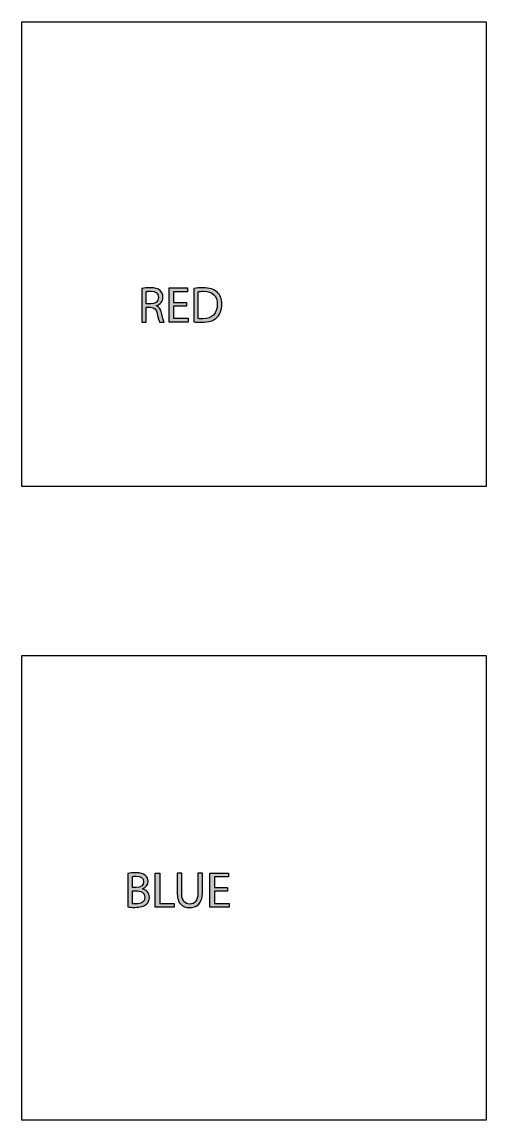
# Model space of a CAD drawing. Extents: x 81.7 to 120.6, y -190.3 to -98.3.
import ezdxf

# ---------------------------------------------------------------- set-up
doc = ezdxf.new("R2010")
doc.units = 0
doc.header["$MEASUREMENT"] = 0
doc.layers.add('EBENE_1', color=7, linetype='CONTINUOUS')

# ---------------------------------------------------------------- blocks, each defined once
blk = doc.blocks.new('BLOCK_2')
at = {"layer": 'EBENE_1'}
h = blk.add_hatch(color=250, dxfattribs=at)
h.dxf.hatch_style = 2
edge = h.paths.add_edge_path()
edge.add_spline(control_points=[(90.603, -169.634), (90.764, -169.596), (91.022, -169.571), (91.276, -169.571), (91.644, -169.571), (91.881, -169.634), (92.054, -169.778), (92.202, -169.888), (92.296, -170.057), (92.296, -170.282), (92.296, -170.561), (92.109, -170.802), (91.813, -170.908), (91.813, -170.908), (91.813, -170.92), (91.813, -170.92), (92.084, -170.984), (92.401, -171.208), (92.401, -171.631), (92.401, -171.877), (92.304, -172.067), (92.156, -172.203), (91.961, -172.385), (91.64, -172.469), (91.174, -172.469), (90.92, -172.469), (90.726, -172.452), (90.603, -172.435), (90.603, -172.435), (90.603, -169.634), (90.603, -169.634)], knot_values=[0, 0, 0, 0, 1, 1, 1, 2, 2, 2, 3, 3, 3, 4, 4, 4, 5, 5, 5, 6, 6, 6, 7, 7, 7, 8, 8, 8, 9, 9, 9, 10, 10, 10, 10], degree=3, periodic=1)
edge = h.paths.add_edge_path()
edge.add_spline(control_points=[(90.971, -170.802), (90.971, -170.802), (91.305, -170.802), (91.305, -170.802), (91.69, -170.802), (91.919, -170.595), (91.919, -170.32), (91.919, -169.99), (91.669, -169.854), (91.297, -169.854), (91.128, -169.854), (91.03, -169.867), (90.971, -169.88), (90.971, -169.88), (90.971, -170.802), (90.971, -170.802)], knot_values=[0, 0, 0, 0, 1, 1, 1, 2, 2, 2, 3, 3, 3, 4, 4, 4, 5, 5, 5, 5], degree=3, periodic=1)
edge = h.paths.add_edge_path()
edge.add_spline(control_points=[(90.971, -172.164), (91.047, -172.177), (91.149, -172.181), (91.28, -172.181), (91.661, -172.181), (92.012, -172.042), (92.012, -171.627), (92.012, -171.242), (91.678, -171.077), (91.276, -171.077), (91.276, -171.077), (90.971, -171.077), (90.971, -171.077), (90.971, -171.077), (90.971, -172.164), (90.971, -172.164)], knot_values=[0, 0, 0, 0, 1, 1, 1, 2, 2, 2, 3, 3, 3, 4, 4, 4, 5, 5, 5, 5], degree=3, periodic=1)
h = blk.add_hatch(color=250, dxfattribs=at)
h.dxf.hatch_style = 2
h.paths.add_polyline_path([(92.893, -169.592), (93.266, -169.592), (93.266, -172.135), (94.484, -172.135), (94.484, -172.444), (92.893, -172.444)])
h = blk.add_hatch(color=250, dxfattribs=at)
h.dxf.hatch_style = 2
edge = h.paths.add_edge_path()
edge.add_spline(control_points=[(95.111, -169.592), (95.111, -169.592), (95.111, -171.284), (95.111, -171.284), (95.111, -171.919), (95.395, -172.19), (95.775, -172.19), (96.194, -172.19), (96.469, -171.91), (96.469, -171.284), (96.469, -171.284), (96.469, -169.592), (96.469, -169.592), (96.469, -169.592), (96.842, -169.592), (96.842, -169.592), (96.842, -169.592), (96.842, -171.259), (96.842, -171.259), (96.842, -172.135), (96.38, -172.49), (95.763, -172.49), (95.179, -172.49), (94.739, -172.16), (94.739, -171.272), (94.739, -171.272), (94.739, -169.592), (94.739, -169.592), (94.739, -169.592), (95.111, -169.592), (95.111, -169.592)], knot_values=[0, 0, 0, 0, 1, 1, 1, 2, 2, 2, 3, 3, 3, 4, 4, 4, 5, 5, 5, 6, 6, 6, 7, 7, 7, 8, 8, 8, 9, 9, 9, 10, 10, 10, 10], degree=3, periodic=1)
h = blk.add_hatch(color=250, dxfattribs=at)
h.dxf.hatch_style = 2
h.paths.add_polyline_path([(98.954, -171.107), (97.85, -171.107), (97.85, -172.135), (99.085, -172.135), (99.085, -172.444), (97.478, -172.444), (97.478, -169.592), (99.022, -169.592), (99.022, -169.901), (97.85, -169.901), (97.85, -170.802), (98.954, -170.802)])
for points in [[(92.893, -169.592), (93.266, -169.592), (93.266, -172.135), (94.484, -172.135), (94.484, -172.444), (92.893, -172.444), (92.893, -169.592)], [(98.954, -171.107), (97.85, -171.107), (97.85, -172.135), (99.085, -172.135), (99.085, -172.444), (97.478, -172.444), (97.478, -169.592), (99.022, -169.592), (99.022, -169.901), (97.85, -169.901), (97.85, -170.802), (98.954, -170.802), (98.954, -171.107)]]:
    blk.add_lwpolyline(points, dxfattribs=at)
for points, knots in [([(90.603, -169.634), (90.764, -169.596), (91.022, -169.571), (91.276, -169.571), (91.644, -169.571), (91.881, -169.634), (92.054, -169.778), (92.202, -169.888), (92.296, -170.057), (92.296, -170.282), (92.296, -170.561), (92.109, -170.802), (91.813, -170.908), (91.813, -170.908), (91.813, -170.92), (91.813, -170.92), (92.084, -170.984), (92.401, -171.208), (92.401, -171.631), (92.401, -171.877), (92.304, -172.067), (92.156, -172.203), (91.961, -172.385), (91.64, -172.469), (91.174, -172.469), (90.92, -172.469), (90.726, -172.452), (90.603, -172.435), (90.603, -172.435), (90.603, -169.634), (90.603, -169.634)], [0, 0, 0, 0, 1, 1, 1, 2, 2, 2, 3, 3, 3, 4, 4, 4, 5, 5, 5, 6, 6, 6, 7, 7, 7, 8, 8, 8, 9, 9, 9, 10, 10, 10, 10]), ([(90.971, -170.802), (90.971, -170.802), (91.305, -170.802), (91.305, -170.802), (91.69, -170.802), (91.919, -170.595), (91.919, -170.32), (91.919, -169.99), (91.669, -169.854), (91.297, -169.854), (91.128, -169.854), (91.03, -169.867), (90.971, -169.88), (90.971, -169.88), (90.971, -170.802), (90.971, -170.802)], [0, 0, 0, 0, 1, 1, 1, 2, 2, 2, 3, 3, 3, 4, 4, 4, 5, 5, 5, 5]), ([(95.111, -169.592), (95.111, -169.592), (95.111, -171.284), (95.111, -171.284), (95.111, -171.919), (95.395, -172.19), (95.775, -172.19), (96.194, -172.19), (96.469, -171.91), (96.469, -171.284), (96.469, -171.284), (96.469, -169.592), (96.469, -169.592), (96.469, -169.592), (96.842, -169.592), (96.842, -169.592), (96.842, -169.592), (96.842, -171.259), (96.842, -171.259), (96.842, -172.135), (96.38, -172.49), (95.763, -172.49), (95.179, -172.49), (94.739, -172.16), (94.739, -171.272), (94.739, -171.272), (94.739, -169.592), (94.739, -169.592), (94.739, -169.592), (95.111, -169.592), (95.111, -169.592)], [0, 0, 0, 0, 1, 1, 1, 2, 2, 2, 3, 3, 3, 4, 4, 4, 5, 5, 5, 6, 6, 6, 7, 7, 7, 8, 8, 8, 9, 9, 9, 10, 10, 10, 10]), ([(90.971, -172.164), (91.047, -172.177), (91.149, -172.181), (91.28, -172.181), (91.661, -172.181), (92.012, -172.042), (92.012, -171.627), (92.012, -171.242), (91.678, -171.077), (91.276, -171.077), (91.276, -171.077), (90.971, -171.077), (90.971, -171.077), (90.971, -171.077), (90.971, -172.164), (90.971, -172.164)], [0, 0, 0, 0, 1, 1, 1, 2, 2, 2, 3, 3, 3, 4, 4, 4, 5, 5, 5, 5])]:
    blk.add_open_spline(points, degree=3, knots=knots, dxfattribs=at)
blk = doc.blocks.new('BLOCK_3')
at = {"layer": 'EBENE_1'}
h = blk.add_hatch(color=250, dxfattribs=at)
h.dxf.hatch_style = 2
edge = h.paths.add_edge_path()
edge.add_spline(control_points=[(91.775, -120.605), (91.961, -120.571), (92.232, -120.546), (92.482, -120.546), (92.875, -120.546), (93.133, -120.622), (93.307, -120.778), (93.446, -120.905), (93.531, -121.1), (93.531, -121.324), (93.531, -121.696), (93.294, -121.946), (92.998, -122.048), (92.998, -122.048), (92.998, -122.06), (92.998, -122.06), (93.214, -122.137), (93.345, -122.34), (93.412, -122.636), (93.506, -123.034), (93.573, -123.308), (93.633, -123.419), (93.633, -123.419), (93.252, -123.419), (93.252, -123.419), (93.205, -123.334), (93.142, -123.093), (93.065, -122.737), (92.981, -122.344), (92.824, -122.196), (92.49, -122.183), (92.49, -122.183), (92.143, -122.183), (92.143, -122.183), (92.143, -122.183), (92.143, -123.419), (92.143, -123.419), (92.143, -123.419), (91.775, -123.419), (91.775, -123.419), (91.775, -123.419), (91.775, -120.605), (91.775, -120.605)], knot_values=[0, 0, 0, 0, 1, 1, 1, 2, 2, 2, 3, 3, 3, 4, 4, 4, 5, 5, 5, 6, 6, 6, 7, 7, 7, 8, 8, 8, 9, 9, 9, 10, 10, 10, 11, 11, 11, 12, 12, 12, 13, 13, 13, 14, 14, 14, 14], degree=3, periodic=1)
edge = h.paths.add_edge_path()
edge.add_spline(control_points=[(92.143, -121.904), (92.143, -121.904), (92.52, -121.904), (92.52, -121.904), (92.913, -121.904), (93.163, -121.688), (93.163, -121.362), (93.163, -120.994), (92.896, -120.833), (92.507, -120.833), (92.329, -120.833), (92.207, -120.846), (92.143, -120.863), (92.143, -120.863), (92.143, -121.904), (92.143, -121.904)], knot_values=[0, 0, 0, 0, 1, 1, 1, 2, 2, 2, 3, 3, 3, 4, 4, 4, 5, 5, 5, 5], degree=3, periodic=1)
h = blk.add_hatch(color=250, dxfattribs=at)
h.dxf.hatch_style = 2
h.paths.add_polyline_path([(95.525, -122.081), (94.421, -122.081), (94.421, -123.11), (95.656, -123.11), (95.656, -123.419), (94.048, -123.419), (94.048, -120.567), (95.593, -120.567), (95.593, -120.876), (94.421, -120.876), (94.421, -121.777), (95.525, -121.777)])
h = blk.add_hatch(color=250, dxfattribs=at)
h.dxf.hatch_style = 2
edge = h.paths.add_edge_path()
edge.add_spline(control_points=[(96.135, -120.609), (96.36, -120.571), (96.626, -120.546), (96.918, -120.546), (97.447, -120.546), (97.824, -120.673), (98.073, -120.901), (98.331, -121.134), (98.479, -121.464), (98.479, -121.925), (98.479, -122.39), (98.331, -122.771), (98.069, -123.034), (97.798, -123.3), (97.358, -123.444), (96.804, -123.444), (96.537, -123.444), (96.322, -123.431), (96.135, -123.41), (96.135, -123.41), (96.135, -120.609), (96.135, -120.609)], knot_values=[0, 0, 0, 0, 1, 1, 1, 2, 2, 2, 3, 3, 3, 4, 4, 4, 5, 5, 5, 6, 6, 6, 7, 7, 7, 7], degree=3, periodic=1)
edge = h.paths.add_edge_path()
edge.add_spline(control_points=[(96.504, -123.131), (96.597, -123.143), (96.732, -123.148), (96.876, -123.148), (97.667, -123.148), (98.09, -122.708), (98.09, -121.938), (98.094, -121.265), (97.714, -120.838), (96.935, -120.838), (96.745, -120.838), (96.601, -120.854), (96.504, -120.876), (96.504, -120.876), (96.504, -123.131), (96.504, -123.131)], knot_values=[0, 0, 0, 0, 1, 1, 1, 2, 2, 2, 3, 3, 3, 4, 4, 4, 5, 5, 5, 5], degree=3, periodic=1)
blk.add_lwpolyline([(95.525, -122.081), (94.421, -122.081), (94.421, -123.11), (95.656, -123.11), (95.656, -123.419), (94.048, -123.419), (94.048, -120.567), (95.593, -120.567), (95.593, -120.876), (94.421, -120.876), (94.421, -121.777), (95.525, -121.777), (95.525, -122.081)], dxfattribs=at)
for points, knots in [([(91.775, -120.605), (91.961, -120.571), (92.232, -120.546), (92.482, -120.546), (92.875, -120.546), (93.133, -120.622), (93.307, -120.778), (93.446, -120.905), (93.531, -121.1), (93.531, -121.324), (93.531, -121.696), (93.294, -121.946), (92.998, -122.048), (92.998, -122.048), (92.998, -122.06), (92.998, -122.06), (93.214, -122.137), (93.345, -122.34), (93.412, -122.636), (93.506, -123.034), (93.573, -123.308), (93.633, -123.419), (93.633, -123.419), (93.252, -123.419), (93.252, -123.419), (93.205, -123.334), (93.142, -123.093), (93.065, -122.737), (92.981, -122.344), (92.824, -122.196), (92.49, -122.183), (92.49, -122.183), (92.143, -122.183), (92.143, -122.183), (92.143, -122.183), (92.143, -123.419), (92.143, -123.419), (92.143, -123.419), (91.775, -123.419), (91.775, -123.419), (91.775, -123.419), (91.775, -120.605), (91.775, -120.605)], [0, 0, 0, 0, 1, 1, 1, 2, 2, 2, 3, 3, 3, 4, 4, 4, 5, 5, 5, 6, 6, 6, 7, 7, 7, 8, 8, 8, 9, 9, 9, 10, 10, 10, 11, 11, 11, 12, 12, 12, 13, 13, 13, 14, 14, 14, 14]), ([(92.143, -121.904), (92.143, -121.904), (92.52, -121.904), (92.52, -121.904), (92.913, -121.904), (93.163, -121.688), (93.163, -121.362), (93.163, -120.994), (92.896, -120.833), (92.507, -120.833), (92.329, -120.833), (92.207, -120.846), (92.143, -120.863), (92.143, -120.863), (92.143, -121.904), (92.143, -121.904)], [0, 0, 0, 0, 1, 1, 1, 2, 2, 2, 3, 3, 3, 4, 4, 4, 5, 5, 5, 5]), ([(96.135, -120.609), (96.36, -120.571), (96.626, -120.546), (96.918, -120.546), (97.447, -120.546), (97.824, -120.673), (98.073, -120.901), (98.331, -121.134), (98.479, -121.464), (98.479, -121.925), (98.479, -122.39), (98.331, -122.771), (98.069, -123.034), (97.798, -123.3), (97.358, -123.444), (96.804, -123.444), (96.537, -123.444), (96.322, -123.431), (96.135, -123.41), (96.135, -123.41), (96.135, -120.609), (96.135, -120.609)], [0, 0, 0, 0, 1, 1, 1, 2, 2, 2, 3, 3, 3, 4, 4, 4, 5, 5, 5, 6, 6, 6, 7, 7, 7, 7]), ([(96.504, -123.131), (96.597, -123.143), (96.732, -123.148), (96.876, -123.148), (97.667, -123.148), (98.09, -122.708), (98.09, -121.938), (98.094, -121.265), (97.714, -120.838), (96.935, -120.838), (96.745, -120.838), (96.601, -120.854), (96.504, -120.876), (96.504, -120.876), (96.504, -123.131), (96.504, -123.131)], [0, 0, 0, 0, 1, 1, 1, 2, 2, 2, 3, 3, 3, 4, 4, 4, 5, 5, 5, 5])]:
    blk.add_open_spline(points, degree=3, knots=knots, dxfattribs=at)

msp = doc.modelspace()

# ---------------------------------------------------------------- linework, layer by layer
at = {"layer": 'EBENE_1', "color": 12}
msp.add_lwpolyline([(120.63, -137.191), (81.715, -137.191), (81.715, -98.276), (120.63, -98.276), (120.63, -137.191)], dxfattribs=at)
at = {"layer": 'EBENE_1', "color": 140}
msp.add_lwpolyline([(120.63, -190.289), (81.715, -190.289), (81.715, -151.374), (120.63, -151.374), (120.63, -190.289)], dxfattribs=at)

# ---------------------------------------------------------------- block references
at = {"layer": 'EBENE_1'}
for name in ['BLOCK_3', 'BLOCK_2']:
    msp.add_blockref(name, (0, 0), dxfattribs=at)

doc.saveas('drawing.dxf')
